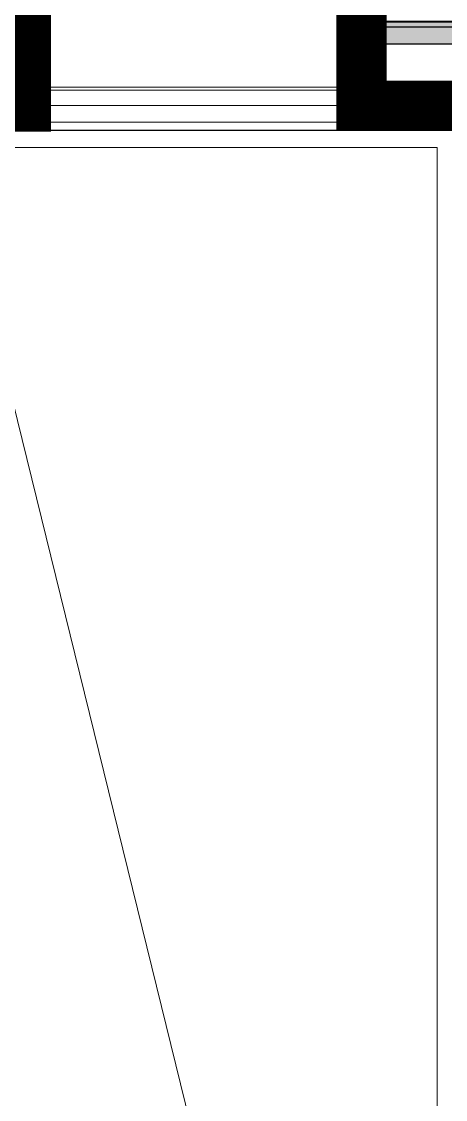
# Model space of a CAD drawing. Header units: millimetres. Extents: x 3546612 to 5615882, y 547008 to 3162891.
# Drawn here: x 5404050 to 5406575, y 2451944 to 2458368 of the extents above; entities that cross this region are included whole.
import ezdxf

# ---------------------------------------------------------------- set-up
doc = ezdxf.new("R2010")
doc.units = ezdxf.units.MM
for name, color, linetype in [('HEB-Angle joint', 1, 'Continuous'), ('XR-평면도$0$A-ELEV-PATT', 9, 'Continuous'), ('XR-평면도$0$Parking_화물', 9, 'Continuous')]:
    doc.layers.add(name, color=color, linetype=linetype)
doc.layers.add('XR-평면도$0$A-ELEV-LIN3', color=9, linetype='Continuous', lineweight=18)

# ---------------------------------------------------------------- blocks, each defined once
blk = doc.blocks.new('XR-평면도$0$주차구획_1')
at = {"layer": 'XR-평면도$0$A-ELEV-LIN3'}
blk.add_line((-5900, 1450), (5900, -1450), dxfattribs=at)
blk.add_lwpolyline([(-5900, 1450), (5900, 1450), (5900, -1450), (-5900, -1450)], close=True, dxfattribs=at)
at = {"layer": 'XR-평면도$0$Parking_화물'}
blk.add_lwpolyline([(-6000, 1550), (6000, 1550), (6000, -1550), (-6000, -1550)], close=True, dxfattribs=at)
blk = doc.blocks.new('XR-평면도$0$화물주차구획_1F(210411)')
at = {"xscale": -1.000000000000001}
blk.add_blockref('XR-평면도$0$주차구획_1', (12150544, 792213.4), dxfattribs=at)
blk = doc.blocks.new('XR-평면도$0$스크린+범퍼_기준층(도크레밸러)')
at = {"layer": 'XR-평면도$0$A-ELEV-PATT', "ltscale": 0.002}
h = blk.add_hatch(dxfattribs=at)
h.set_pattern_fill('AR-HBONE', color=256, scale=0.1, angle=450, style=0)
h.set_pattern_definition([(135, (-50954683.464, -21380461.164), (-14.3684097937, 2e-14), [30.48, -10.16]), (225, (-50954690.648, -21380453.98), (-14.3684097937, 2e-14), [30.48, -10.16])])
h.paths.add_polyline_path([(32, -6602), (2, -6602), (2, -10398), (32, -10398)])
h = blk.add_hatch(dxfattribs=at)
h.set_pattern_fill('AR-SAND', color=256, angle=450, style=0)
h.set_pattern_definition([(127.5, (-50954928.292, -21381394.81), (-48.941323733, -1.600031296), [0, -38.608, 0, -43.18, 0, -41.275]), (97.5, (-50954928.29, -21381394.81), (-71.68251006, 44.95232831), [0, -20.828, 0, -34.798, 0, -13.335]), (57.5, (-50954928.292, -21381426.05), (-0.143718468, 79.099237024), [0, -12.7, 0, -45.72, 0, -59.69]), (47.5, (-50954928.29, -21381426.05), (-22.292932326, 76.35564525), [0, -6.35, 0, -29.972, 0, -34.29])])
edge = h.paths.add_edge_path()
edge.add_line((123.7, -6602), (32, -6602))
edge.add_line((32, -6602), (32, -10398))
edge.add_line((32, -10398), (123.7, -10398))
edge.add_arc((123.7, -10389.7), 8.33, 270, 360)
edge.add_line((132, -10389.7), (132, -6610.3))
edge.add_arc((123.7, -6610.3), 8.33, 360, 450)
at = {"layer": 'XR-평면도$0$A-ELEV-LIN3'}
blk.add_line((0, -6600), (0, -10400), dxfattribs=at)
at = {"layer": 'XR-평면도$0$A-ELEV-LIN3', "linetype": 'Continuous'}
blk.add_lwpolyline([(408.8, -619.5), (408.8, -10380.5), (391.3, -10380.5), (391.3, -619.5)], dxfattribs=at)
at = {"layer": 'XR-평면도$0$A-ELEV-PATT'}
for p, q in [((2, -6602), (123.7, -6602)), ((12.4, -6592.5), (12.4, -6596.2)), ((22.9, -6596.2), (12.4, -6596.2)), ((21.8, -6604.2), (13.5, -6600.8)), ((21.8, -6604.2), (13.5, -6600.8)), ((21.8, -6606.1), (13.5, -6602.6)), ((21.8, -6606.1), (13.5, -6602.6)), ((21.8, -6607.9), (13.5, -6604.5)), ((21.8, -6607.9), (13.5, -6604.5)), ((21.8, -6609.7), (13.5, -6606.3)), ((21.8, -6609.7), (13.5, -6606.3)), ((21.8, -6611.6), (13.5, -6608.1)), ((21.8, -6611.6), (13.5, -6608.1)), ((21.8, -6613.4), (13.5, -6610)), ((21.8, -6613.4), (13.5, -6610)), ((21.8, -6615.2), (13.5, -6611.8)), ((21.8, -6615.2), (13.5, -6611.8)), ((21.8, -6617.1), (13.5, -6613.6)), ((21.8, -6617.1), (13.5, -6613.6)), ((21.8, -6618.9), (13.5, -6615.5)), ((21.8, -6618.9), (13.5, -6615.5)), ((21.8, -6592), (13.6, -6592)), ((14.5, -6600.8), (14.5, -6600)), ((14.5, -6602.6), (14.5, -6601.6)), ((14.5, -6604.5), (14.5, -6603.5)), ((14.5, -6606.3), (14.5, -6605.3)), ((14.5, -6608.1), (14.5, -6607.1)), ((14.5, -6610), (14.5, -6609)), ((14.5, -6611.8), (14.5, -6610.8)), ((14.5, -6613.6), (14.5, -6612.6)), ((14.5, -6615.5), (14.5, -6614.5)), ((14.5, -6617.3), (14.5, -6616.3)), ((15, -6592.5), (15, -6596.2)), ((21.8, -6602.4), (15.9, -6600)), ((20.4, -6592.5), (20.4, -6596.2)), ((20.8, -6601.6), (20.8, -6600)), ((20.8, -6603.4), (20.8, -6602.4)), ((20.8, -6605.3), (20.8, -6604.2)), ((20.8, -6607.1), (20.8, -6606.1)), ((20.8, -6608.9), (20.8, -6607.9)), ((20.8, -6610.8), (20.8, -6609.7)), ((20.8, -6612.6), (20.8, -6611.6)), ((20.8, -6614.4), (20.8, -6613.4)), ((20.8, -6616.3), (20.8, -6615.2)), ((22.9, -6592.5), (22.9, -6596.2)), ((32, -6602), (32, -10398)), ((132, -6610.3), (132, -10389.7)), ((16.6, -6618.6), (13.5, -6617.3)), ((16.6, -6618.6), (13.5, -6617.3)), ((14.5, -6622.4), (14.5, -6618.1)), ((20.8, -6618.1), (20.8, -6617.1)), ((20.8, -6622.4), (20.8, -6618.9))]:
    blk.add_line(p, q, dxfattribs=at)
at = {"layer": 'XR-평면도$0$A-ELEV-PATT', "ltscale": 0.002}
blk.add_lwpolyline([(52, -10398), (52, -10400), (0, -10400), (0, -6600), (52, -6600), (52, -6602), (2, -6602), (2, -10398)], close=True, dxfattribs=at)
at = {"layer": 'XR-평면도$0$A-ELEV-PATT'}
for points in [[(32, -6602), (2, -6602), (2, -10398), (32, -10398)], [(14.5, -6600.4), (13.5, -6600.8), (14.5, -6600)], [(14.5, -6602.2), (13.5, -6602.6), (14.5, -6601.8)], [(14.5, -6604.1), (13.5, -6604.5), (14.5, -6603.7)], [(14.5, -6605.9), (13.5, -6606.3), (14.5, -6605.5)], [(14.5, -6607.7), (13.5, -6608.1), (14.5, -6607.3)], [(14.5, -6609.6), (13.5, -6610), (14.5, -6609.2)], [(14.5, -6611.4), (13.5, -6611.8), (14.5, -6611)], [(14.5, -6613.2), (13.5, -6613.6), (14.5, -6612.8)], [(14.5, -6615.1), (13.5, -6615.5), (14.5, -6614.7)], [(14.5, -6616.9), (13.5, -6617.3), (14.5, -6616.5)], [(15.1, -6600), (20.8, -6602.4), (21.8, -6602.4), (20.8, -6601.6), (17, -6600)], [(20.8, -6602.8), (21.8, -6602.4), (20.8, -6603.2)], [(20.8, -6604.6), (21.8, -6604.2), (20.8, -6605)], [(20.8, -6604.6), (21.8, -6604.2), (20.8, -6605)], [(20.8, -6606.5), (21.8, -6606.1), (20.8, -6606.9)], [(20.8, -6606.5), (21.8, -6606.1), (20.8, -6606.9)], [(20.8, -6608.3), (21.8, -6607.9), (20.8, -6608.7)], [(20.8, -6608.3), (21.8, -6607.9), (20.8, -6608.7)], [(20.8, -6610.1), (21.8, -6609.7), (20.8, -6610.5)], [(20.8, -6610.1), (21.8, -6609.7), (20.8, -6610.5)], [(20.8, -6612), (21.8, -6611.6), (20.8, -6612.4)], [(20.8, -6612), (21.8, -6611.6), (20.8, -6612.4)], [(20.8, -6613.8), (21.8, -6613.4), (20.8, -6614.2)], [(20.8, -6613.8), (21.8, -6613.4), (20.8, -6614.2)], [(20.8, -6615.6), (21.8, -6615.2), (20.8, -6616)], [(20.8, -6615.6), (21.8, -6615.2), (20.8, -6616)], [(20.8, -6620.3), (16.6, -6618.5), (14.5, -6619.7), (17, -6622.2), (17.7, -6627.2)], [(14.5, -6622.4), (17.7, -6627.2), (20.8, -6622.4)], [(20.8, -6617.5), (21.8, -6617.1), (20.8, -6617.9)], [(20.8, -6617.5), (21.8, -6617.1), (20.8, -6617.9)], [(20.8, -6619.3), (21.8, -6618.9), (20.8, -6619.7)], [(20.8, -6619.3), (21.8, -6618.9), (20.8, -6619.7)]]:
    blk.add_lwpolyline(points, dxfattribs=at)
for points in [[(13.4, -6596.2), (22, -6596.2), (26.7, -6599.2), (8.7, -6599.2)], [(8.7, -6599.2), (26.7, -6599.2), (26.7, -6600), (8.7, -6600)], [(13.5, -6600.8), (14.5, -6601.6), (20.8, -6604.2), (21.8, -6604.2), (20.8, -6603.4), (14.5, -6600.8)], [(13.5, -6602.6), (14.5, -6603.5), (20.8, -6606.1), (21.8, -6606.1), (20.8, -6605.3), (14.5, -6602.6)], [(13.5, -6604.5), (14.5, -6605.3), (20.8, -6607.9), (21.8, -6607.9), (20.8, -6607.1), (14.5, -6604.5)], [(13.5, -6606.3), (14.5, -6607.1), (20.8, -6609.7), (21.8, -6609.7), (20.8, -6608.9), (14.5, -6606.3)], [(13.5, -6608.1), (14.5, -6609), (20.8, -6611.6), (21.8, -6611.6), (20.8, -6610.8), (14.5, -6608.1)], [(13.5, -6610), (14.5, -6610.8), (20.8, -6613.4), (21.8, -6613.4), (20.8, -6612.6), (14.5, -6610)], [(13.5, -6611.8), (14.5, -6612.6), (20.8, -6615.2), (21.8, -6615.2), (20.8, -6614.4), (14.5, -6611.8)], [(13.5, -6613.6), (14.5, -6614.5), (20.8, -6617.1), (21.8, -6617.1), (20.8, -6616.3), (14.5, -6613.6)], [(13.5, -6615.5), (14.5, -6616.3), (20.8, -6618.9), (21.8, -6618.9), (20.8, -6618.1), (14.5, -6615.5)], [(13.5, -6617.3), (14.5, -6618.1), (15.6, -6618.6), (16.6, -6618.6), (15.6, -6617.7), (14.5, -6617.3)]]:
    blk.add_lwpolyline(points, close=True, dxfattribs=at)
for centre, radius, start, end in [((13.7, -6593.9), 1.86, 46.9662, 133.0338), ((17.7, -6599.6), 7.61, 69.11949, 110.88051), ((21.7, -6593.9), 1.86, 46.9662, 133.0338), ((123.7, -6610.3), 8.33, 0, 90)]:
    blk.add_arc(centre, radius, start, end, dxfattribs=at)

msp = doc.modelspace()

# ---------------------------------------------------------------- linework, layer by layer
at = {"layer": 'HEB-Angle joint', "const_width": 300}
msp.add_lwpolyline([(5427097.8, 2494208), (5427097.8, 2457865.6), (5406075, 2457865.6), (5406075.1, 2461367.6), (5404075, 2461367.6), (5404075.1, 2457861.6), (5399575, 2457861.6), (5399575, 2491367.6), (5388575, 2491367.6), (5388575, 2494208), (5427097.8, 2494234)], dxfattribs=at)
at = {"layer": 'XR-평면도$0$A-ELEV-LIN3'}
for points in [[(5363175, 2444567.6), (5364575, 2444567.6), (5364575, 2445467.6), (5377025, 2445467.6), (5377025, 2444867.6), (5378125, 2444867.6), (5378125, 2446367.6), (5377025, 2446367.6), (5377025, 2457867.6), (5433125, 2457867.6), (5433125, 2446367.6), (5432025, 2446367.6), (5432025, 2444867.6), (5433125, 2444867.6), (5433125, 2445467.6), (5443025, 2445467.6)], [(5363175, 2445967.6), (5363175, 2444567.6), (5364575, 2444567.6), (5364575, 2445467.6), (5377025, 2445467.6), (5377025, 2444867.6), (5378125, 2444867.6), (5378125, 2446367.6), (5377025, 2446367.6), (5377025, 2457867.6), (5433125, 2457867.6)], [(5363175, 2445967.6), (5363175, 2444567.6), (5364575, 2444567.6), (5364575, 2445467.6), (5377025, 2445467.6), (5377025, 2444867.6), (5378125, 2444867.6), (5378125, 2446367.6), (5377025, 2446367.6), (5377025, 2457867.6), (5433125, 2457867.6)], [(5363075, 2444467.6), (5364675, 2444467.6), (5364675, 2445367.6), (5376925, 2445367.6), (5376925, 2444767.6), (5378225, 2444767.6), (5378225, 2446467.6), (5377125, 2446467.6), (5377125, 2457767.6), (5433025, 2457767.6), (5433025, 2446467.6), (5431925, 2446467.6), (5431925, 2444767.6), (5433225, 2444767.6)], [(5363075, 2444467.6), (5364675, 2444467.6), (5364675, 2445367.6), (5376925, 2445367.6), (5376925, 2444767.6), (5378225, 2444767.6), (5378225, 2446467.6), (5377125, 2446467.6), (5377125, 2457767.6), (5433025, 2457767.6), (5433025, 2446467.6), (5431925, 2446467.6), (5431925, 2444767.6), (5433225, 2444767.6)], [(5363075, 2444467.6), (5364675, 2444467.6), (5364675, 2445367.6), (5376925, 2445367.6), (5376925, 2444767.6), (5378225, 2444767.6), (5378225, 2446467.6), (5377125, 2446467.6), (5377125, 2457767.6), (5433025, 2457767.6), (5433025, 2446467.6), (5431925, 2446467.6), (5431925, 2444767.6), (5433225, 2444767.6)]]:
    msp.add_lwpolyline(points, dxfattribs=at)

# ---------------------------------------------------------------- block references
at = {"xscale": -1, "rotation": 90}
msp.add_blockref('XR-평면도$0$스크린+범퍼_기준층(도크레밸러)', (5399575, 2458367.6), dxfattribs=at)
msp.add_blockref('XR-평면도$0$스크린+범퍼_기준층(도크레밸러)', (5399575, 2458367.6), dxfattribs=at)
msp.add_blockref('XR-평면도$0$스크린+범퍼_기준층(도크레밸러)', (5399575, 2458367.6), dxfattribs=at)
at = {"color": 2, "rotation": 90}
msp.add_blockref('XR-평면도$0$화물주차구획_1F(210411)', (6197288.4, -9698826.4), dxfattribs=at)
msp.add_blockref('XR-평면도$0$화물주차구획_1F(210411)', (6197288.4, -9698826.4), dxfattribs=at)
msp.add_blockref('XR-평면도$0$화물주차구획_1F(210411)', (6197288.4, -9698826.4), dxfattribs=at)

doc.saveas('drawing.dxf')
